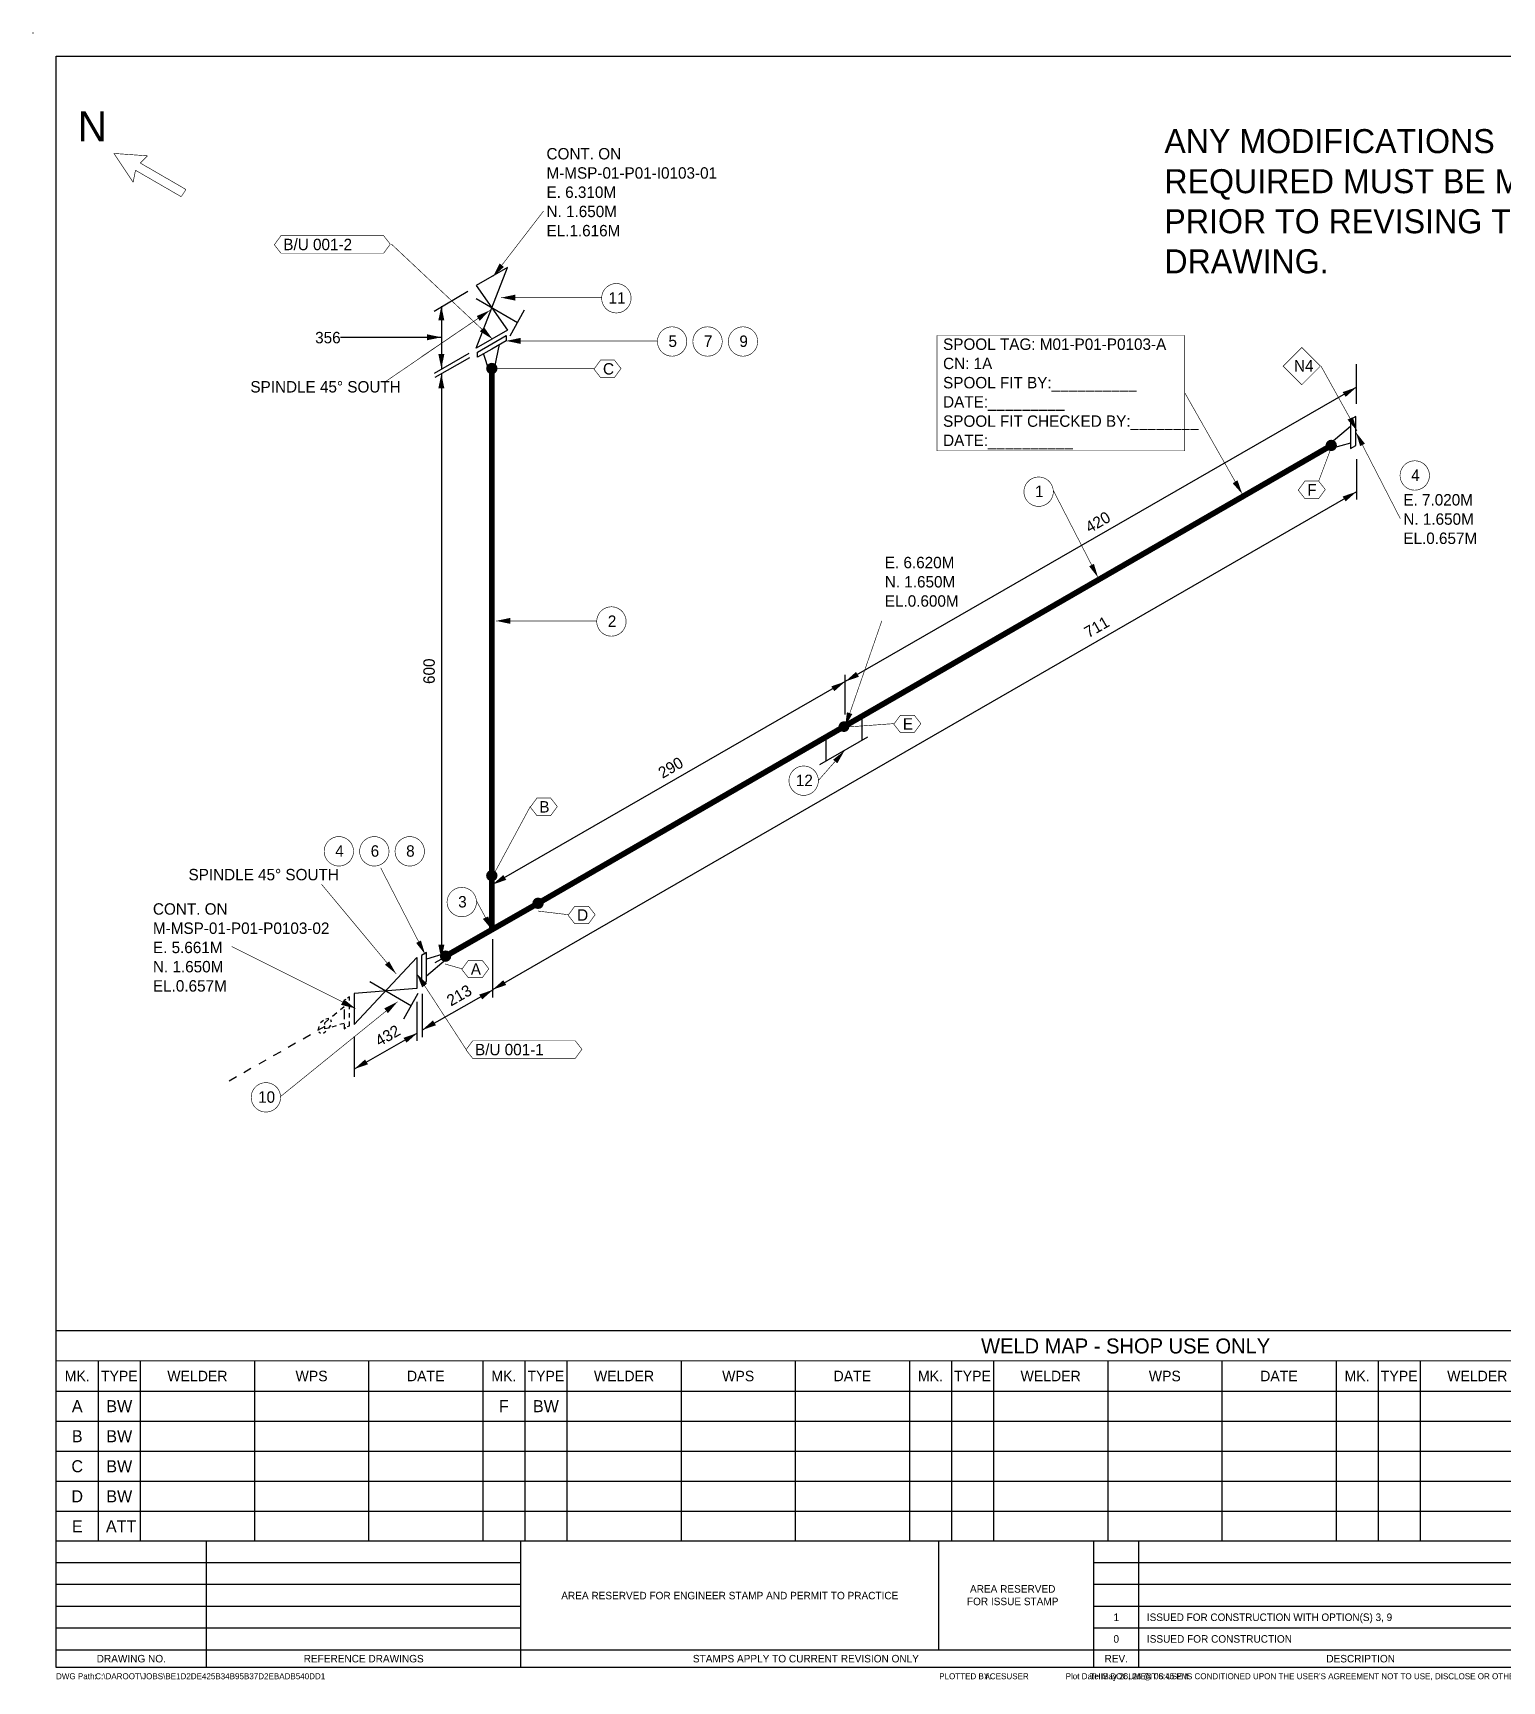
# Model space of a CAD drawing. Extents: x -4 to 431, y -3 to 272.
# Drawn here: x -3.9 to 240.6, y -2.3 to 272.1 of the extents above; entities that cross this region are included whole.
import ezdxf
from ezdxf.enums import TextEntityAlignment as Align

# ---------------------------------------------------------------- set-up
doc = ezdxf.new("R2010")
doc.units = 0
doc.header["$LTSCALE"] = 10
doc.layers.get('0').update_dxf_attribs({"lineweight": 0})
for name, color, linetype in [('BOM', 7, 'Continuous'), ('DIMENSION', 2, 'Continuous'), ('INTERNAL', 3, 'Continuous'), ('PIPE', 7, 'Continuous'), ('TEXT2', 40, 'Continuous'), ('Title Block', 255, 'Continuous'), ('TITLE BLOCK-TEXT', 12, 'Continuous'), ('WELDS', 7, 'Continuous')]:
    doc.layers.add(name, color=color, linetype=linetype)
doc.styles.add('framdcn', font='', dxfattribs={"height": 2.5})
doc.styles.add('HmNote', font='hm.shx')
doc.styles.add('Scovan Standard', font='', dxfattribs={"height": 2.5})
doc.styles.get("Standard").update_dxf_attribs({"font": ''})
doc.styles.get('framdcn').set_extended_font_data('Franklin Gothic Medium Cond')
doc.styles.get('Scovan Standard').set_extended_font_data('Franklin Gothic Medium Cond')
doc.styles.get('Standard').set_extended_font_data('Franklin Gothic Medium Cond')

# ---------------------------------------------------------------- blocks, each defined once
blk = doc.blocks.new('block1')
at = {"layer": 'TEXT2'}
blk.add_hatch(color=256, dxfattribs=at).paths.add_polyline_path([(0, 0), (-2.4, 0.6), (-1.9, 1.5)])
at = {"layer": 'TEXT2', "linetype": 'ByBlock', "const_width": 0.1, "flags": 128}
blk.add_lwpolyline([(-20.6, 10.3), (0, 0)], dxfattribs=at)
blk = doc.blocks.new('block2')
at = {"layer": 'TEXT2', "style": 'framdcn'}
for s, p in [('E. 5.661M', (0, 0)), ('N. 1.650M', (0, -3.2)), ('EL.0.657M', (0, -6.4))]:
    blk.add_text(s, height=1.9, dxfattribs=at).set_placement(p)
blk = doc.blocks.new('block3')
at = {"layer": 'TEXT2'}
blk.add_hatch(color=256, dxfattribs=at).paths.add_polyline_path([(0, 0), (-1.6, -1.9), (-2.2, -1.1)])
at = {"layer": 'TEXT2', "linetype": 'ByBlock', "const_width": 0.1, "flags": 128}
blk.add_lwpolyline([(-19.5, -15.8), (0, 0)], dxfattribs=at)
blk = doc.blocks.new('block5')
at = {"layer": 'TEXT2'}
blk.add_hatch(color=256, dxfattribs=at).paths.add_polyline_path([(0, 0), (-1.5, 1.9), (-0.7, 2.3)])
at = {"layer": 'TEXT2', "linetype": 'ByBlock', "const_width": 0.1, "flags": 128}
blk.add_lwpolyline([(-7.4, 14.4), (0, 0)], dxfattribs=at)
blk = doc.blocks.new('block6')
at = {"layer": 'TEXT2'}
blk.add_hatch(color=256, dxfattribs=at).paths.add_polyline_path([(0, 0), (-1.6, 1.9), (-0.7, 2.3)])
at = {"layer": 'TEXT2', "linetype": 'ByBlock', "const_width": 0.1, "flags": 128}
blk.add_lwpolyline([(-2.6, 4.8), (0, 0)], dxfattribs=at)
blk = doc.blocks.new('block7')
at = {"layer": 'TEXT2'}
blk.add_hatch(color=256, dxfattribs=at).paths.add_polyline_path([(0, 0), (2.4, 0.5), (2.4, -0.5)])
at = {"layer": 'TEXT2', "linetype": 'ByBlock', "const_width": 0.1, "flags": 128}
blk.add_lwpolyline([(16.8, 0), (0, 0)], dxfattribs=at)
blk = doc.blocks.new('block8')
at = {"layer": 'TEXT2'}
blk.add_hatch(color=256, dxfattribs=at).paths.add_polyline_path([(0, 0), (2.4, 0.5), (2.4, -0.5)])
at = {"layer": 'TEXT2', "linetype": 'ByBlock', "const_width": 0.1, "flags": 128}
blk.add_lwpolyline([(25.2, 0), (0, 0)], dxfattribs=at)
blk = doc.blocks.new('block10')
at = {"layer": 'TEXT2'}
blk.add_hatch(color=256, dxfattribs=at).paths.add_polyline_path([(0, 0), (2.4, 0.5), (2.4, -0.5)])
at = {"layer": 'TEXT2', "linetype": 'ByBlock', "const_width": 0.1, "flags": 128}
blk.add_lwpolyline([(16.8, 0), (0, 0)], dxfattribs=at)
blk = doc.blocks.new('block11')
at = {"layer": 'TEXT2'}
blk.add_hatch(color=256, dxfattribs=at).paths.add_polyline_path([(0, 0), (1.1, 2.2), (1.8, 1.6)])
at = {"layer": 'TEXT2', "linetype": 'ByBlock', "const_width": 0.1, "flags": 128}
blk.add_lwpolyline([(8.4, 10.9), (0, 0)], dxfattribs=at)
blk = doc.blocks.new('block12')
at = {"layer": 'TEXT2', "style": 'framdcn'}
for s, p in [('E. 6.310M', (0, 0)), ('N. 1.650M', (0, -3.2)), ('EL.1.616M', (0, -6.4))]:
    blk.add_text(s, height=1.9, dxfattribs=at).set_placement(p)
blk = doc.blocks.new('block13')
at = {"layer": 'TEXT2'}
blk.add_hatch(color=256, dxfattribs=at).paths.add_polyline_path([(0, 0), (0.3, 2.4), (1.2, 2.1)])
at = {"layer": 'TEXT2', "linetype": 'ByBlock', "const_width": 0.1, "flags": 128}
blk.add_lwpolyline([(6.1, 17.6), (0, 0)], dxfattribs=at)
blk = doc.blocks.new('block14')
at = {"layer": 'TEXT2', "style": 'framdcn'}
for s, p in [('E. 6.620M', (0, 0)), ('N. 1.650M', (0, -3.2)), ('EL.0.600M', (0, -6.4))]:
    blk.add_text(s, height=1.9, dxfattribs=at).set_placement(p)
blk = doc.blocks.new('block15')
at = {"layer": 'TEXT2'}
blk.add_hatch(color=256, dxfattribs=at).paths.add_polyline_path([(0, 0), (-1.2, -2.1), (-1.9, -1.5)])
at = {"layer": 'TEXT2', "linetype": 'ByBlock', "const_width": 0.1, "flags": 128}
blk.add_lwpolyline([(-4.3, -4.9), (0, 0)], dxfattribs=at)
blk = doc.blocks.new('block16')
at = {"layer": 'TEXT2'}
blk.add_hatch(color=256, dxfattribs=at).paths.add_polyline_path([(0, 0), (-1.5, 1.9), (-0.7, 2.3)])
at = {"layer": 'TEXT2', "linetype": 'ByBlock', "const_width": 0.1, "flags": 128}
blk.add_lwpolyline([(-7.4, 14.4), (0, 0)], dxfattribs=at)
blk = doc.blocks.new('block17')
at = {"layer": 'TEXT2'}
blk.add_hatch(color=256, dxfattribs=at).paths.add_polyline_path([(0, 0), (-1.6, 1.8), (-0.8, 2.3)])
at = {"layer": 'TEXT2', "linetype": 'ByBlock', "const_width": 0.1, "flags": 128}
blk.add_lwpolyline([(-9.6, 16.9), (0, 0)], dxfattribs=at)
blk = doc.blocks.new('block19')
at = {"layer": 'TEXT2'}
blk.add_hatch(color=256, dxfattribs=at).paths.add_polyline_path([(0, 0), (1.5, -1.9), (0.7, -2.3)])
at = {"layer": 'TEXT2', "linetype": 'ByBlock', "const_width": 0.1, "flags": 128}
blk.add_lwpolyline([(7.4, -14.4), (0, 0)], dxfattribs=at)
blk = doc.blocks.new('block20')
at = {"layer": 'TEXT2', "style": 'framdcn'}
for s, p in [('E. 7.020M', (0, 0)), ('N. 1.650M', (0, -3.2)), ('EL.0.657M', (0, -6.4))]:
    blk.add_text(s, height=1.9, dxfattribs=at).set_placement(p)
blk = doc.blocks.new('block21')
at = {"layer": 'TEXT2'}
blk.add_hatch(color=256, dxfattribs=at).paths.add_polyline_path([(0, 0), (-1.6, 1.9), (-0.7, 2.3)])
at = {"layer": 'TEXT2', "linetype": 'ByBlock', "const_width": 0.1, "flags": 128}
blk.add_lwpolyline([(-6, 10.8), (0, 0)], dxfattribs=at)
blk = doc.blocks.new('block23')
at = {"layer": 'PIPE', "linetype": 'ByBlock', "flags": 128}
for points in [[(0.8, 2.9), (0, 2.4)], [(0.8, -1.9), (0.8, 2.9)], [(4.1, 2.8), (0.8, 1.8)], [(4.1, 1.8), (4.1, 2.8)], [(0, 2.4), (0, 0)], [(0, 0), (0, -2.4)], [(0.8, -1), (4.1, 1.8)], [(0, -2.4), (0.8, -1.9)]]:
    blk.add_lwpolyline(points, dxfattribs=at)
at = {"flags": 1}
for tag in ['Tag', 'UCI', 'Pipe Ref', 'Description', 'Key']:
    blk.add_attdef(tag, (0, 0), '', height=1, dxfattribs=at)
blk = doc.blocks.new('block24')
at = {"layer": 'PIPE', "linetype": 'ByBlock', "const_width": 0.95, "flags": 128}
for points in [[(7.7, 13.4), (7.7, 4.4)], [(15.4, 8.8), (7.7, 4.4)], [(7.7, 4.4), (0, 0)]]:
    blk.add_lwpolyline(points, dxfattribs=at)
at = {"flags": 1}
for tag in ['Tag', 'UCI', 'Pipe Ref', 'Description', 'Key']:
    blk.add_attdef(tag, (0, 0), '', height=1, dxfattribs=at)
blk = doc.blocks.new('block25')
at = {"layer": 'PIPE', "linetype": 'ByBlock', "const_width": 0.95, "flags": 128}
blk.add_lwpolyline([(0, 84.4), (0, 0)], dxfattribs=at)
at = {"flags": 1}
for tag in ['Tag', 'UCI', 'Pipe Ref', 'Description', 'Key']:
    blk.add_attdef(tag, (0, 0), '', height=1, dxfattribs=at)
blk = doc.blocks.new('block26')
at = {"layer": 'PIPE', "linetype": 'ByBlock', "flags": 128}
for points in [[(-2.4, -0.5), (2.4, 2.3)], [(0, 0), (-2.4, -1.3)], [(2.4, 1.4), (0, 0)], [(0.5, -2.9), (1.3, 0.8)], [(2.4, 2.3), (2.4, 1.4)], [(-2.4, -1.3), (-2.4, -0.5)], [(-1.4, -0.8), (-0.5, -3.5)], [(-0.5, -3.5), (0.5, -2.9)]]:
    blk.add_lwpolyline(points, dxfattribs=at)
at = {"flags": 1}
for tag in ['Tag', 'UCI', 'Pipe Ref', 'Description', 'Key']:
    blk.add_attdef(tag, (0, 0), '', height=1, dxfattribs=at)
blk = doc.blocks.new('block28')
at = {"layer": 'PIPE', "linetype": 'ByBlock', "const_width": 0.95, "flags": 128}
for points in [[(132, 76.2), (50.9, 29.4)], [(50.9, 29.4), (0, 0)]]:
    blk.add_lwpolyline(points, dxfattribs=at)
at = {"flags": 1}
for tag in ['Tag', 'UCI', 'Pipe Ref', 'Description', 'Key']:
    blk.add_attdef(tag, (0, 0), '', height=1, dxfattribs=at)
blk = doc.blocks.new('block29')
at = {"layer": 'PIPE', "linetype": 'ByBlock', "flags": 128}
for points in [[(-1, 3.5), (-1, -0.5)], [(-8, -4.6), (0, 0)], [(-7, 0), (-7, -4)]]:
    blk.add_lwpolyline(points, dxfattribs=at)
at = {"flags": 1}
for tag in ['Tag', 'UCI', 'Pipe Ref', 'Description', 'Key']:
    blk.add_attdef(tag, (0, 0), '', height=1, dxfattribs=at)
blk = doc.blocks.new('block30')
at = {"layer": 'PIPE', "linetype": 'ByBlock', "flags": 128}
for points in [[(0.9, 2.9), (0, 2.4)], [(0.9, -1.9), (0.9, 2.9)], [(-3.2, -1.4), (0, 1.3)], [(0, 2.4), (0, 0)], [(0, 0), (0, -2.4)], [(-3.2, -2.4), (-3.2, -1.4)], [(0, -1.5), (-3.2, -2.4)], [(0, -2.4), (0.9, -1.9)]]:
    blk.add_lwpolyline(points, dxfattribs=at)
at = {"flags": 1}
for tag in ['Tag', 'UCI', 'Pipe Ref', 'Description', 'Key']:
    blk.add_attdef(tag, (0, 0), '', height=1, dxfattribs=at)
blk = doc.blocks.new('block31')
at = {"layer": 'WELDS'}
h = blk.add_hatch(color=256, dxfattribs=at)
edge = h.paths.add_edge_path(flags=0)
edge.add_arc((0, 0), 0.95, 0, 360)
at = {"flags": 1}
for tag in ['Tag', 'UCI', 'Pipe Ref', 'Description', 'Key']:
    blk.add_attdef(tag, (0, 0), '', height=1, dxfattribs=at)
blk = doc.blocks.new('block32')
at = {"layer": 'WELDS'}
h = blk.add_hatch(color=256, dxfattribs=at)
edge = h.paths.add_edge_path(flags=0)
edge.add_arc((0, 0), 0.95, 0, 360)
at = {"flags": 1}
for tag in ['Tag', 'UCI', 'Pipe Ref', 'Description', 'Key']:
    blk.add_attdef(tag, (0, 0), '', height=1, dxfattribs=at)
blk = doc.blocks.new('block33')
at = {"layer": 'WELDS'}
h = blk.add_hatch(color=256, dxfattribs=at)
edge = h.paths.add_edge_path(flags=0)
edge.add_arc((0, 0), 0.95, 0, 360)
at = {"flags": 1}
for tag in ['Tag', 'UCI', 'Pipe Ref', 'Description', 'Key']:
    blk.add_attdef(tag, (0, 0), '', height=1, dxfattribs=at)
blk = doc.blocks.new('block34')
at = {"layer": 'WELDS'}
h = blk.add_hatch(color=256, dxfattribs=at)
edge = h.paths.add_edge_path(flags=0)
edge.add_arc((0, 0), 0.95, 0, 360)
at = {"flags": 1}
for tag in ['Tag', 'UCI', 'Pipe Ref', 'Description', 'Key']:
    blk.add_attdef(tag, (0, 0), '', height=1, dxfattribs=at)
blk = doc.blocks.new('block35')
at = {"layer": 'WELDS'}
h = blk.add_hatch(color=256, dxfattribs=at)
edge = h.paths.add_edge_path(flags=0)
edge.add_arc((0, 0), 0.9, 0, 360)
at = {"flags": 1}
for tag in ['Tag', 'UCI', 'Pipe Ref', 'Description', 'Key']:
    blk.add_attdef(tag, (0, 0), '', height=1, dxfattribs=at)
blk = doc.blocks.new('block36')
at = {"layer": 'WELDS'}
h = blk.add_hatch(color=256, dxfattribs=at)
edge = h.paths.add_edge_path(flags=0)
edge.add_arc((0, 0), 0.95, 0, 360)
at = {"flags": 1}
for tag in ['Tag', 'UCI', 'Pipe Ref', 'Description', 'Key']:
    blk.add_attdef(tag, (0, 0), '', height=1, dxfattribs=at)
blk = doc.blocks.new('tt-sv-iso-db')
at = {"lineweight": 0}
blk.add_line((-421.89, -217.17), (-65.94, -217.17), dxfattribs=at)
for p, q in [((-414.89, -217.17), (-414.89, -247.17)), ((-407.89, -217.17), (-407.89, -247.17)), ((-388.89, -217.17), (-388.89, -247.17)), ((-369.89, -217.17), (-369.89, -247.17)), ((-350.89, -217.17), (-350.89, -247.17)), ((-343.89, -217.17), (-343.89, -247.17)), ((-336.89, -217.17), (-336.89, -247.17)), ((-317.89, -217.17), (-317.89, -247.17)), ((-298.89, -217.17), (-298.89, -247.17)), ((-279.89, -217.17), (-279.89, -247.17)), ((-272.89, -217.17), (-272.89, -247.17)), ((-265.89, -217.17), (-265.89, -247.17)), ((-246.89, -217.17), (-246.89, -247.17)), ((-227.89, -217.17), (-227.89, -247.17)), ((-208.89, -217.17), (-208.89, -247.17)), ((-201.89, -217.17), (-201.89, -247.17)), ((-194.89, -217.17), (-194.89, -247.17)), ((-421.89, -222.17), (-65.94, -222.17)), ((-421.89, -227.17), (-65.94, -227.17)), ((-421.89, -232.17), (-65.94, -232.17)), ((-421.89, -237.17), (-65.94, -237.17)), ((-421.89, -242.17), (-65.94, -242.17))]:
    blk.add_line(p, q)
at = {"color": 255}
blk.add_lwpolyline([(0, -212.17), (-421.89, -212.17)], dxfattribs=at)
at = {"layer": 'BOM', "color": 3, "style": 'framdcn'}
blk.add_text('WELD MAP - SHOP USE ONLY', height=2.5, dxfattribs=at).set_placement((-243.91, -214.67), align=Align.MIDDLE_CENTER)
at = {"layer": 'BOM', "style": 'framdcn'}
for s, p in [('MK.', (-418.39, -219.67)), ('TYPE', (-411.39, -219.67)), ('WELDER', (-398.39, -219.67)), ('WPS', (-379.39, -219.67)), ('DATE', (-360.39, -219.67)), ('MK.', (-347.39, -219.67)), ('TYPE', (-340.39, -219.67)), ('WELDER', (-327.39, -219.67)), ('WPS', (-308.39, -219.67)), ('DATE', (-289.39, -219.67)), ('MK.', (-276.39, -219.67)), ('TYPE', (-269.39, -219.67)), ('WELDER', (-256.39, -219.67)), ('WPS', (-237.39, -219.67)), ('DATE', (-218.39, -219.67)), ('MK.', (-205.39, -219.67)), ('TYPE', (-198.39, -219.67)), ('WELDER', (-185.39, -219.67))]:
    blk.add_text(s, height=1.75, dxfattribs=at).set_placement(p, align=Align.MIDDLE_CENTER)
at = {"layer": 'DEFPOINTS', "color": 1, "insert": (-196.72, -12.14), "char_height": 4, "width": 81.4864, "attachment_point": 2, "style": 'HmNote'}
blk.add_mtext('\\pxql;ANY MODIFICATIONS REQUIRED MUST BE MODELED PRIOR TO REVISING THIS DRAWING.', dxfattribs=at)
at = {"layer": 'TITLE BLOCK-TEXT', "color": 210, "style": 'Scovan Standard'}
for tag, p in [('CN', (-57.69, -221.76)), ('MOD_NO', (-41.21, -221.76)), ('INSULATION', (-49.45, -229.02)), ('PAINT', (-16.49, -229.02)), ('LN', (-32.97, -236.28)), ('CLIENTDWGNO', (-32.97, -243.54))]:
    blk.add_attdef(tag, text='', height=2, dxfattribs=at).set_placement(p, align=Align.MIDDLE_CENTER)
at = {"layer": 'TITLE BLOCK-TEXT', "color": 210, "lineweight": 30, "flags": 104}
blk.add_attdef('WPS', text='', height=2, dxfattribs=at).set_placement((-16.43, -221.76), align=Align.MIDDLE_CENTER)
blk = doc.blocks.new('PADX-TBD')
blk.add_point((-7.73, 544.1))
at = {"layer": 'DEFPOINTS', "color": 9}
blk.add_line((293.73, 5.9), (293.73, 42.04), dxfattribs=at)
at = {"layer": 'Title Block', "color": 255}
for p, q in [((0, 536.37), (843.77, 536.37)), ((0, 0), (0, 536.37)), ((843.77, 42.04), (0, 42.04)), ((154.7, 0), (154.7, 42.04)), ((345.33, 0), (345.33, 42.04)), ((0, 5.9), (574.82, 5.9)), ((843.77, 0), (0, 0))]:
    blk.add_line(p, q, dxfattribs=at)
at = {"layer": 'Title Block', "color": 9}
for p, q in [((50, 0), (50, 42.04)), ((360.35, 0), (360.35, 42.04)), ((154.7, 34.81), (0, 34.81)), ((574.82, 34.81), (345.33, 34.81)), ((154.7, 27.58), (0, 27.58)), ((574.82, 27.58), (345.33, 27.58)), ((154.7, 20.35), (0, 20.35)), ((574.82, 20.35), (345.33, 20.35)), ((154.7, 13.13), (0, 13.13)), ((574.82, 13.13), (345.33, 13.13))]:
    blk.add_line(p, q, dxfattribs=at)
at = {"layer": 'DEFPOINTS', "color": 9, "style": 'Scovan Standard'}
blk.add_text('AREA RESERVED FOR ENGINEER STAMP AND PERMIT TO PRACTICE', height=2.5, dxfattribs=at).set_placement((224.21, 23.95), align=Align.MIDDLE_CENTER)
at = {"layer": 'DEFPOINTS', "color": 9, "insert": (336.43, 27.42), "char_height": 2.5, "attachment_point": 3, "style": 'Scovan Standard'}
blk.add_mtext_dynamic_manual_height_columns('\\pxqc;AREA RESERVED FOR ISSUE STAMP', width=36.1208, gutter_width=12.5, heights=[0], dxfattribs=at)
at = {"layer": 'TITLE BLOCK-TEXT', "color": 7, "style": 'Scovan Standard'}
for s, p in [('DRAWING NO.', (25, 2.95)), ('REFERENCE DRAWINGS', (102.35, 2.95)), ('REV.', (352.84, 2.95)), ('DESCRIPTION', (434.19, 2.95))]:
    blk.add_text(s, height=2.5, dxfattribs=at).set_placement(p, align=Align.MIDDLE)
blk.add_text('STAMPS APPLY TO CURRENT REVISION ONLY ', height=2.5, dxfattribs=at).set_placement((250.01, 2.95), align=Align.MIDDLE_CENTER)
at = {"layer": 'TITLE BLOCK-TEXT', "color": 12, "style": 'Scovan Standard'}
for s, p in [('DWG Path:', (-0.06, -2.9)), ('PLOTTED BY:', (293.91, -2.9)), ('Plot Date:', (335.98, -2.9))]:
    blk.add_text(s, height=2, dxfattribs=at).set_placement(p, align=Align.MIDDLE_LEFT)
blk.add_text("THIS DOCUMENT'S USE IS CONDITIONED UPON THE USER'S AGREEMENT NOT TO USE, DISCLOSE OR OTHERWISE DISSEMINATE DOCUMENT, IN WHOLE OR IN PART, FOR ANY PURPOSE EXCEPT AS SPECIFICALLY INTENDED BY SCOVAN INC. ANY PRINTED VERSION OF THIS DOCUMENT IS A COPY AND IS NOT A REPRESENTATION OF THE ORIGINALLY AUTHENTICATED DOCUMENT.", height=2, dxfattribs=at).set_placement((843.77, -2.9), align=Align.MIDDLE_RIGHT)
at = {"layer": 'TITLE BLOCK-TEXT', "color": 12, "style": 'Scovan Standard', "flags": 8}
for tag, p in [('REF_5', (25, 38.42)), ('REV_5', (352.84, 38.42)), ('PROJECT5', (504.32, 38.42)), ('DATE5', (525.83, 38.42)), ('BY5', (542.96, 38.42)), ('CHK5', (555.71, 38.42)), ('PE5', (568.45, 38.42)), ('REF_4', (25, 31.19)), ('REV_4', (352.84, 31.19)), ('PROJECT4', (504.32, 31.19)), ('DATE4', (525.83, 31.19)), ('BY4', (542.96, 31.19)), ('CHK4', (555.71, 31.19)), ('PE4', (568.45, 31.19)), ('REF_3', (25, 23.97)), ('REV_3', (352.84, 23.97)), ('PROJECT3', (504.32, 23.97)), ('DATE3', (525.83, 23.97)), ('BY3', (542.96, 23.97)), ('CHK3', (555.71, 23.97)), ('PE3', (568.45, 23.97)), ('REF_2', (25, 16.74)), ('REV_2', (352.84, 16.74)), ('PROJECT2', (504.32, 16.74)), ('DATE2', (525.83, 16.74)), ('BY2', (542.96, 16.74)), ('CHK2', (555.71, 16.74)), ('PE2', (568.45, 16.74)), ('REF_1', (25, 9.51)), ('REV_1', (352.84, 9.51)), ('PROJECT1', (504.32, 9.51)), ('DATE1', (525.83, 9.51)), ('BY1', (542.96, 9.51)), ('CHK1', (555.71, 9.51)), ('PE1', (568.45, 9.51))]:
    blk.add_attdef(tag, text='', height=2.5, dxfattribs=at).set_placement(p, align=Align.MIDDLE_CENTER)
for tag, height, p in [('REF_5_DESC', 2.5, (52.27, 38.42)), ('REV_5_DESC', 2.5, (363.04, 38.42)), ('REF_4_DESC', 2.5, (52.27, 31.19)), ('REV_4_DESC', 2.5, (363.04, 31.19)), ('REF_3_DESC', 2.5, (52.27, 23.97)), ('REV_3_DESC', 2.5, (363.04, 23.97)), ('REF_2_DESC', 2.5, (52.27, 16.74)), ('REV_2_DESC', 2.5, (363.04, 16.74)), ('REF_1_DESC', 2.5, (52.27, 9.51)), ('REV_1_DESC', 2.5, (363.04, 9.51)), ('PATH', 2, (13, -2.9)), ('USER_PLOTTED', 2, (309, -2.9)), ('PLOT_DATE', 2, (348, -2.9))]:
    blk.add_attdef(tag, text='', height=height, dxfattribs=at).set_placement(p, align=Align.MIDDLE_LEFT)
at = {"layer": 'TITLE BLOCK-TEXT', "color": 12, "style": 'Scovan Standard'}
for tag, p in [('TITLE1', (747.45, 37.28)), ('LSD', (747.45, 31.28)), ('TITLE2', (747.45, 25.28)), ('TITLE3', (747.45, 19.28)), ('CLIENTDRAWINGNO', (686.57, 5.99)), ('RN', (838.5, 5.99))]:
    blk.add_attdef(tag, text='', height=4, dxfattribs=at).set_placement(p, align=Align.MIDDLE_CENTER)
at = {"layer": 'TITLE BLOCK-TEXT', "color": 210, "style": 'Scovan Standard', "flags": 8}
blk.add_attdef('DWGNO', text='', height=4, dxfattribs=at).set_placement((777.51, 5.99), align=Align.MIDDLE_CENTER)

msp = doc.modelspace()

# ---------------------------------------------------------------- hatches: boundary and pattern name
at = {"layer": 'DIMENSION'}
for points in [[(64.1, 226.6), (64.6, 224.2), (63.6, 224.2)], [(64.1, 221.4), (61.7, 220.9), (61.7, 221.9)], [(64.1, 216.2), (63.6, 218.6), (64.6, 218.6)], [(64.1, 215.3), (64.6, 212.9), (63.6, 212.9)], [(216.4, 213.08), (214.6, 211.48), (214.1, 212.28)], [(216.4, 195.7), (214.6, 194.1), (214.1, 194.9)], [(131.3, 164.1), (133.1, 165.7), (133.6, 164.9)], [(131.3, 164.1), (129.5, 162.5), (129, 163.3)], [(72.6, 130.3), (74.4, 131.9), (74.9, 131.1)], [(64.1, 117.9), (63.6, 120.3), (64.6, 120.3)], [(72.7, 112.8), (70.9, 111.2), (70.4, 112)], [(72.6, 112.8), (74.4, 114.4), (74.9, 113.6)], [(60.9, 106.1), (62.7, 107.7), (63.2, 106.9)], [(60.1, 105.6), (58.3, 104), (57.8, 104.8)], [(49.6, 99.6), (51.4, 101.2), (51.9, 100.4)]]:
    msp.add_hatch(color=256, dxfattribs=at).paths.add_polyline_path(points)
at = {"layer": 'INTERNAL'}
for points in [[(72.6, 221.1), (70.5, 222.4), (71.2, 223.1)], [(72.6, 221.1), (70.5, 222.4), (71.2, 223.1)], [(72.6, 221.1), (70.5, 222.4), (71.2, 223.1)], [(72.6, 221.1), (70.5, 222.4), (71.2, 223.1)], [(60, 115.5), (61.7, 113.8), (60.9, 113.2)], [(60, 115.5), (61.7, 113.8), (60.9, 113.2)], [(60, 115.5), (61.7, 113.8), (60.9, 113.2)], [(60, 115.5), (61.7, 113.8), (60.9, 113.2)], [(60, 115.5), (61.7, 113.8), (60.9, 113.2)]]:
    msp.add_hatch(color=256, dxfattribs=at).paths.add_polyline_path(points)

# ---------------------------------------------------------------- linework, layer by layer
at = {"layer": 'DIMENSION', "linetype": 'ByBlock', "flags": 128}
for points in [[(68.5, 229), (62.9, 225.7)], [(64.1, 226.6), (64.1, 216.2)], [(47.3, 221.4), (64.1, 221.4)], [(68.7, 218.7), (62.9, 215.4)], [(68.8, 218), (63, 214.7)], [(216.4, 210.3), (216.4, 216.9)], [(64.1, 215.3), (64.1, 117.9)], [(216.4, 213.1), (131.3, 164.1)], [(216.4, 201.1), (216.4, 194.4)], [(216.4, 195.7), (72.6, 112.8)], [(131.3, 158.6), (131.3, 165.2)], [(131.3, 164.1), (72.6, 130.3)], [(72.7, 129), (72.7, 131.4)], [(72.6, 121.2), (72.6, 111.5)], [(65, 118.4), (63, 117.3)], [(72.7, 112.8), (60.9, 106.1)], [(60, 110.8), (60, 104.3)], [(60.9, 112.1), (60.9, 104.9)], [(60.1, 105.6), (49.6, 99.6)], [(49.6, 105), (49.6, 98.3)]]:
    msp.add_lwpolyline(points, dxfattribs=at)
at = {"layer": 'INTERNAL', "linetype": 'ByBlock', "const_width": 0.1, "flags": 128}
for points in [[(37.4, 235.4), (36.3, 236.8), (37.4, 238.3), (54.5, 238.3), (55.6, 236.9), (54.5, 235.4)], [(69.3, 101.4), (68.2, 102.8), (69.3, 104.3), (86.4, 104.3), (87.5, 102.9), (86.4, 101.4)]]:
    msp.add_lwpolyline(points, close=True, dxfattribs=at)
for points in [[(55.8, 236.9), (72.6, 221.1)], [(55.8, 236.9), (72.6, 221.1)], [(55.8, 236.9), (72.6, 221.1)], [(55.8, 236.9), (72.6, 221.1)], [(68.2, 102.9), (60, 115.5)], [(68.2, 102.9), (60, 115.5)], [(68.2, 102.9), (60, 115.5)], [(68.2, 102.9), (60, 115.5)], [(68.2, 102.9), (60, 115.5)]]:
    msp.add_lwpolyline(points, dxfattribs=at)
at = {"layer": 'PIPE', "linetype": 'ByBlock', "flags": 128}
for points in [[(75.1, 233), (69.9, 230)], [(69.9, 219.6), (75.1, 233)], [(76.79, 223.81), (69.89, 227.81)], [(69.9, 230), (75.1, 222.6)], [(77.89, 225.91), (75.49, 221.61)], [(75.1, 222.6), (72.5, 221.1)], [(72.5, 221.1), (69.9, 219.6)], [(49.6, 107), (60, 118.2)], [(60, 118.2), (60, 113)], [(60, 113), (49.6, 112.2)], [(59.11, 110.1), (52.21, 114.1)], [(47.3, 109.5), (47.9, 110)], [(48.2, 111.2), (47.9, 111.1)], [(47.9, 111.1), (47.9, 110.3)], [(48.8, 111.6), (48.5, 111.4)], [(48.8, 111), (48.8, 111.6)], [(48.8, 109.6), (48.8, 110.3)], [(49.6, 112.2), (49.6, 109.6)], [(60.21, 112.2), (57.81, 107.9)], [(44.5, 107.7), (44, 107.3)], [(44.7, 107.3), (45.4, 107.9)], [(44.7, 107), (44.7, 107.3)], [(45.4, 108), (44.9, 107.9)], [(45.8, 107.4), (45.7, 107.8)], [(46, 108.4), (46.7, 109)], [(47.9, 107.2), (47.2, 107)], [(47.9, 109.5), (47.9, 108.7)], [(47.9, 108.7), (47.9, 107.9)], [(47.9, 107.1), (47.9, 106.3)], [(48.8, 108.2), (48.8, 108.9)], [(48.8, 106.8), (48.8, 107.5)], [(49.6, 109.6), (49.6, 107)], [(42.3, 105.3), (41.1, 104.6)], [(44.7, 106.7), (43.5, 106)], [(43.7, 106.7), (43.6, 106.2)], [(43.7, 105.8), (44, 105.6)], [(44.5, 105.6), (44.9, 105.9)], [(44.7, 106.3), (44.7, 106.7)], [(45.3, 106.4), (44.7, 106.3)], [(45.4, 106.4), (45.7, 106.9)], [(46.6, 106.8), (45.9, 106.6)], [(47.9, 106.3), (48.2, 106.5)], [(48.5, 106.7), (48.8, 106.8)], [(37.4, 102.5), (36.1, 101.8)], [(39.8, 103.9), (38.6, 103.2)], [(32.4, 99.7), (31.2, 99)], [(34.9, 101.1), (33.7, 100.4)], [(30, 98.3), (28.8, 97.6)]]:
    msp.add_lwpolyline(points, dxfattribs=at)
at = {"layer": 'TEXT2', "linetype": 'ByBlock', "const_width": 0.1, "flags": 128}
for points in [[(12.8, 247.2), (9.6, 252)], [(9.6, 252), (15.2, 251.6)], [(15.2, 251.6), (14, 250.4)], [(14, 250.4), (21.6, 246)], [(13.2, 249.2), (12.8, 247.2)], [(20.8, 244.8), (13.2, 249.2)], [(21.6, 246), (20.8, 244.8)], [(72.2, 225.9), (54.81, 214.03)], [(89.5, 216.2), (72.7, 216.2)], [(210.11, 197.46), (212.3, 203.3)], [(139.4, 157.1), (131.2, 156.5)], [(78.9, 143.3), (72.7, 131.8)], [(44.14, 130.38), (56.59, 115.44)], [(85.2, 125.3), (80.2, 125.9)], [(67.5, 116.3), (64.7, 117.1)]]:
    msp.add_lwpolyline(points, dxfattribs=at)
for points in [[(95.64, 227.48), (95.53, 227.06), (95.35, 226.68), (95.1, 226.33), (94.8, 226.03), (94.45, 225.78), (94.06, 225.6), (93.65, 225.49), (93.23, 225.45), (92.8, 225.49), (92.39, 225.6), (92, 225.78), (91.65, 226.03), (91.35, 226.33), (91.1, 226.68), (90.92, 227.06), (90.81, 227.48), (90.78, 227.9), (90.81, 228.33), (90.92, 228.74), (91.1, 229.13), (91.35, 229.48), (91.65, 229.78), (92, 230.02), (92.39, 230.2), (92.8, 230.32), (93.23, 230.35), (93.65, 230.32), (94.06, 230.2), (94.45, 230.02), (94.8, 229.78), (95.1, 229.48), (95.35, 229.13), (95.53, 228.74), (95.64, 228.33), (95.68, 227.9)], [(104.91, 220.27), (104.8, 219.86), (104.62, 219.47), (104.38, 219.13), (104.07, 218.82), (103.72, 218.58), (103.34, 218.4), (102.93, 218.29), (102.5, 218.25), (102.07, 218.29), (101.66, 218.4), (101.28, 218.58), (100.93, 218.82), (100.62, 219.13), (100.38, 219.47), (100.2, 219.86), (100.09, 220.27), (100.05, 220.7), (100.09, 221.13), (100.2, 221.54), (100.38, 221.93), (100.62, 222.27), (100.93, 222.58), (101.28, 222.82), (101.66, 223), (102.07, 223.11), (102.5, 223.15), (102.93, 223.11), (103.34, 223), (103.72, 222.82), (104.07, 222.58), (104.38, 222.27), (104.62, 221.93), (104.8, 221.54), (104.91, 221.13), (104.95, 220.7)], [(110.81, 220.27), (110.7, 219.86), (110.52, 219.47), (110.28, 219.13), (109.97, 218.82), (109.62, 218.58), (109.24, 218.4), (108.83, 218.29), (108.4, 218.25), (107.97, 218.29), (107.56, 218.4), (107.17, 218.58), (106.83, 218.82), (106.52, 219.13), (106.28, 219.47), (106.1, 219.86), (105.99, 220.27), (105.95, 220.7), (105.99, 221.13), (106.1, 221.54), (106.28, 221.93), (106.52, 222.27), (106.83, 222.58), (107.17, 222.82), (107.56, 223), (107.97, 223.11), (108.4, 223.15), (108.83, 223.11), (109.24, 223), (109.62, 222.82), (109.97, 222.58), (110.28, 222.27), (110.52, 221.93), (110.7, 221.54), (110.81, 221.13), (110.85, 220.7)], [(116.71, 220.27), (116.6, 219.86), (116.42, 219.47), (116.18, 219.13), (115.87, 218.82), (115.53, 218.58), (115.14, 218.4), (114.73, 218.29), (114.3, 218.25), (113.87, 218.29), (113.46, 218.4), (113.08, 218.58), (112.73, 218.82), (112.42, 219.13), (112.18, 219.47), (112, 219.86), (111.89, 220.27), (111.85, 220.7), (111.89, 221.13), (112, 221.54), (112.18, 221.93), (112.42, 222.27), (112.73, 222.58), (113.08, 222.82), (113.46, 223), (113.87, 223.11), (114.3, 223.15), (114.73, 223.11), (115.14, 223), (115.53, 222.82), (115.87, 222.58), (116.18, 222.27), (116.42, 221.93), (116.6, 221.54), (116.71, 221.13), (116.75, 220.7)], [(146.6, 202.5), (146.6, 221.7), (187.8, 221.7), (187.8, 202.5)], [(207.3, 219.7), (210.4, 216.6), (207.3, 213.5), (204.2, 216.6), (207.3, 219.7)], [(228.51, 197.97), (228.4, 197.56), (228.22, 197.18), (227.98, 196.83), (227.67, 196.52), (227.32, 196.28), (226.94, 196.1), (226.53, 195.99), (226.1, 195.95), (225.67, 195.99), (225.26, 196.1), (224.88, 196.28), (224.53, 196.52), (224.22, 196.83), (223.98, 197.18), (223.8, 197.56), (223.69, 197.97), (223.65, 198.4), (223.69, 198.83), (223.8, 199.24), (223.98, 199.62), (224.22, 199.97), (224.53, 200.28), (224.88, 200.52), (225.26, 200.7), (225.67, 200.81), (226.1, 200.85), (226.53, 200.81), (226.94, 200.7), (227.32, 200.52), (227.67, 200.28), (227.98, 199.97), (228.22, 199.62), (228.4, 199.24), (228.51, 198.83), (228.55, 198.4)], [(165.91, 195.27), (165.8, 194.86), (165.62, 194.47), (165.38, 194.13), (165.07, 193.82), (164.72, 193.58), (164.34, 193.4), (163.93, 193.29), (163.5, 193.25), (163.07, 193.29), (162.66, 193.4), (162.28, 193.58), (161.93, 193.82), (161.62, 194.13), (161.38, 194.47), (161.2, 194.86), (161.09, 195.27), (161.05, 195.7), (161.09, 196.13), (161.2, 196.54), (161.38, 196.93), (161.62, 197.27), (161.93, 197.58), (162.28, 197.82), (162.66, 198), (163.07, 198.11), (163.5, 198.15), (163.93, 198.11), (164.34, 198), (164.72, 197.82), (165.07, 197.58), (165.38, 197.27), (165.62, 196.93), (165.8, 196.54), (165.91, 196.13), (165.95, 195.7)], [(94.81, 173.67), (94.7, 173.26), (94.52, 172.88), (94.28, 172.53), (93.97, 172.22), (93.62, 171.98), (93.24, 171.8), (92.83, 171.69), (92.4, 171.65), (91.97, 171.69), (91.56, 171.8), (91.17, 171.98), (90.83, 172.22), (90.52, 172.53), (90.28, 172.88), (90.1, 173.26), (89.99, 173.67), (89.95, 174.1), (89.99, 174.53), (90.1, 174.94), (90.28, 175.32), (90.52, 175.67), (90.83, 175.98), (91.17, 176.22), (91.56, 176.4), (91.97, 176.51), (92.4, 176.55), (92.83, 176.51), (93.24, 176.4), (93.62, 176.22), (93.97, 175.98), (94.28, 175.67), (94.52, 175.32), (94.7, 174.94), (94.81, 174.53), (94.85, 174.1)], [(126.81, 147.17), (126.7, 146.76), (126.52, 146.38), (126.28, 146.03), (125.97, 145.72), (125.62, 145.48), (125.24, 145.3), (124.83, 145.19), (124.4, 145.15), (123.97, 145.19), (123.56, 145.3), (123.17, 145.48), (122.83, 145.72), (122.52, 146.03), (122.28, 146.38), (122.1, 146.76), (121.99, 147.17), (121.95, 147.6), (121.99, 148.03), (122.1, 148.44), (122.28, 148.82), (122.52, 149.17), (122.83, 149.48), (123.17, 149.72), (123.56, 149.9), (123.97, 150.01), (124.4, 150.05), (124.83, 150.01), (125.24, 149.9), (125.62, 149.72), (125.97, 149.48), (126.28, 149.17), (126.52, 148.82), (126.7, 148.44), (126.81, 148.03), (126.85, 147.6)], [(49.45, 135.42), (49.34, 135.01), (49.16, 134.62), (48.92, 134.27), (48.62, 133.97), (48.27, 133.73), (47.88, 133.55), (47.47, 133.43), (47.04, 133.4), (46.61, 133.43), (46.2, 133.55), (45.82, 133.73), (45.47, 133.97), (45.16, 134.27), (44.92, 134.62), (44.74, 135.01), (44.63, 135.42), (44.59, 135.85), (44.63, 136.27), (44.74, 136.69), (44.92, 137.07), (45.16, 137.42), (45.47, 137.72), (45.82, 137.97), (46.2, 138.15), (46.61, 138.26), (47.04, 138.3), (47.47, 138.26), (47.88, 138.15), (48.27, 137.97), (48.62, 137.72), (48.92, 137.42), (49.16, 137.07), (49.34, 136.69), (49.45, 136.27), (49.49, 135.85)], [(55.35, 135.42), (55.24, 135.01), (55.06, 134.62), (54.82, 134.27), (54.52, 133.97), (54.17, 133.73), (53.78, 133.55), (53.37, 133.43), (52.94, 133.4), (52.51, 133.43), (52.1, 133.55), (51.72, 133.73), (51.37, 133.97), (51.06, 134.27), (50.82, 134.62), (50.64, 135.01), (50.53, 135.42), (50.49, 135.85), (50.53, 136.27), (50.64, 136.69), (50.82, 137.07), (51.06, 137.42), (51.37, 137.72), (51.72, 137.97), (52.1, 138.15), (52.51, 138.26), (52.94, 138.3), (53.37, 138.26), (53.78, 138.15), (54.17, 137.97), (54.52, 137.72), (54.82, 137.42), (55.06, 137.07), (55.24, 136.69), (55.35, 136.27), (55.39, 135.85)], [(61.25, 135.42), (61.14, 135.01), (60.96, 134.62), (60.72, 134.27), (60.42, 133.97), (60.07, 133.73), (59.68, 133.55), (59.27, 133.43), (58.84, 133.4), (58.41, 133.43), (58, 133.55), (57.62, 133.73), (57.27, 133.97), (56.96, 134.27), (56.72, 134.62), (56.54, 135.01), (56.43, 135.42), (56.39, 135.85), (56.43, 136.27), (56.54, 136.69), (56.72, 137.07), (56.96, 137.42), (57.27, 137.72), (57.62, 137.97), (58, 138.15), (58.41, 138.26), (58.84, 138.3), (59.27, 138.26), (59.68, 138.15), (60.07, 137.97), (60.42, 137.72), (60.72, 137.42), (60.96, 137.07), (61.14, 136.69), (61.25, 136.27), (61.29, 135.85)], [(69.91, 126.97), (69.8, 126.56), (69.62, 126.17), (69.38, 125.83), (69.07, 125.52), (68.73, 125.28), (68.34, 125.1), (67.93, 124.99), (67.5, 124.95), (67.07, 124.99), (66.66, 125.1), (66.28, 125.28), (65.93, 125.52), (65.62, 125.83), (65.38, 126.17), (65.2, 126.56), (65.09, 126.97), (65.05, 127.4), (65.09, 127.83), (65.2, 128.24), (65.38, 128.62), (65.62, 128.97), (65.93, 129.28), (66.28, 129.52), (66.66, 129.7), (67.07, 129.81), (67.5, 129.85), (67.93, 129.81), (68.34, 129.7), (68.73, 129.52), (69.07, 129.28), (69.38, 128.97), (69.62, 128.62), (69.8, 128.24), (69.91, 127.83), (69.95, 127.4)], [(37.31, 94.47), (37.2, 94.06), (37.02, 93.67), (36.78, 93.33), (36.47, 93.02), (36.12, 92.78), (35.74, 92.6), (35.33, 92.49), (34.9, 92.45), (34.47, 92.49), (34.06, 92.6), (33.67, 92.78), (33.33, 93.02), (33.02, 93.33), (32.78, 93.67), (32.6, 94.06), (32.49, 94.47), (32.45, 94.9), (32.49, 95.33), (32.6, 95.74), (32.78, 96.12), (33.02, 96.47), (33.33, 96.78), (33.67, 97.02), (34.06, 97.2), (34.47, 97.31), (34.9, 97.35), (35.33, 97.31), (35.74, 97.2), (36.12, 97.02), (36.47, 96.78), (36.78, 96.47), (37.02, 96.12), (37.2, 95.74), (37.31, 95.33), (37.35, 94.9)]]:
    msp.add_lwpolyline(points, close=True, dxfattribs=at)
at = {"layer": 'TEXT2', "color": 20, "linetype": 'ByBlock', "const_width": 0.1, "flags": 128}
for points in [[(90.6, 214.7), (89.5, 216.1), (90.6, 217.6), (92.9, 217.6), (94, 216.2), (92.9, 214.7)], [(207.81, 194.56), (206.71, 195.96), (207.81, 197.46), (210.11, 197.46), (211.21, 196.06), (210.11, 194.56)], [(140.5, 155.6), (139.4, 157), (140.5, 158.5), (142.8, 158.5), (143.9, 157.1), (142.8, 155.6)], [(80, 141.8), (78.9, 143.2), (80, 144.7), (82.3, 144.7), (83.4, 143.3), (82.3, 141.8)], [(86.3, 123.8), (85.2, 125.2), (86.3, 126.7), (88.6, 126.7), (89.7, 125.3), (88.6, 123.8)], [(68.6, 114.8), (67.5, 116.2), (68.6, 117.7), (70.9, 117.7), (72, 116.3), (70.9, 114.8)]]:
    msp.add_lwpolyline(points, close=True, dxfattribs=at)

# ---------------------------------------------------------------- block references
ref = msp.add_blockref('PADX-TBD', (0, 0), dxfattribs=dict(xscale=0.5, yscale=0.5, zscale=0.5))
ref.add_attrib('REV_1', '0', dxfattribs={"layer": 'TITLE BLOCK-TEXT', "color": 12, "height": 1.25, "style": 'Scovan Standard'}).set_placement((176.42, 4.76), align=Align.MIDDLE_CENTER)
ref.add_attrib('REV_1_DESC', 'ISSUED FOR CONSTRUCTION', dxfattribs={"layer": 'TITLE BLOCK-TEXT', "color": 12, "height": 1.25, "style": 'Scovan Standard'}).set_placement((181.52, 4.76), align=Align.MIDDLE_LEFT)
ref.add_attrib('REV_2', '1', dxfattribs={"layer": 'TITLE BLOCK-TEXT', "color": 12, "height": 1.25, "style": 'Scovan Standard'}).set_placement((176.42, 8.37), align=Align.MIDDLE_CENTER)
ref.add_attrib('REV_2_DESC', 'ISSUED FOR CONSTRUCTION WITH OPTION(S) 3, 9', dxfattribs={"layer": 'TITLE BLOCK-TEXT', "color": 12, "height": 1.25, "style": 'Scovan Standard', "width": 0.99}).set_placement((181.52, 8.37), align=Align.MIDDLE_LEFT)
ref.add_attrib('PATH', 'C:\\DAROOT\\JOBS\\BE1D2DE425B34B95B37D2EBADB540DD1', dxfattribs={"layer": 'TITLE BLOCK-TEXT', "color": 12, "height": 1, "style": 'Scovan Standard'}).set_placement((6.5, -1.45), align=Align.MIDDLE_LEFT)
ref.add_attrib('USER_PLOTTED', 'ACESUSER', dxfattribs={"layer": 'TITLE BLOCK-TEXT', "color": 12, "height": 1, "style": 'Scovan Standard'}).set_placement((154.5, -1.45), align=Align.MIDDLE_LEFT)
ref.add_attrib('PLOT_DATE', 'May 26, 26 @ 06:45 PM', dxfattribs={"layer": 'TITLE BLOCK-TEXT', "color": 12, "height": 1, "style": 'Scovan Standard'}).set_placement((174, -1.45), align=Align.MIDDLE_LEFT)
at = {"layer": 'BOM'}
msp.add_blockref('tt-sv-iso-db', (421.89, 268.19), dxfattribs=at)
at = {"layer": 'PIPE'}
for name, p in [('block26', (72.5, 219.4)), ('block25', (72.5, 131.8)), ('block30', (215.4, 205.3)), ('block28', (80.2, 127.2)), ('block29', (135.1, 154.9)), ('block24', (64.8, 118.4)), ('block23', (60.8, 116.1))]:
    msp.add_blockref(name, p, dxfattribs=at)
at = {"layer": 'TEXT2'}
for name, p in [('block12', (81.6, 244.6)), ('block11', (72.7, 231.5)), ('block10', (74.03, 228)), ('block8', (74.9, 220.8)), ('block21', (216.5, 205.8)), ('block17', (197.4, 195.3)), ('block19', (216.3, 205.6)), ('block16', (173.4, 181.4)), ('block20', (224.2, 193.4)), ('block14', (137.9, 182.96)), ('block7', (73.2, 174.2)), ('block13', (131.3, 156.6)), ('block15', (131.2, 152.6)), ('block5', (61.4, 118.7)), ('block6', (72.6, 122.7)), ('block2', (16.1, 118.9)), ('block1', (49.8, 109.7)), ('block3', (56.8, 110.8))]:
    msp.add_blockref(name, p, dxfattribs=at)
for name, p, rotation in [('block11', (72.2, 225.9), 161.781739145237), ('block5', (56.59, 115.44), 12.59191804712539)]:
    msp.add_blockref(name, p, dxfattribs=dict(at, rotation=rotation))
at = {"layer": 'WELDS'}
for name, p in [('block33', (72.5, 216.2)), ('block36', (212.2, 203.4)), ('block35', (131.1, 156.6)), ('block32', (72.5, 131.8)), ('block34', (80.2, 127.2)), ('block31', (64.8, 118.4))]:
    msp.add_blockref(name, p, dxfattribs=at)

# ---------------------------------------------------------------- texts
at = {"style": 'framdcn'}
msp.add_text('ATT', height=2, dxfattribs=at).set_placement((10.81, 22.5), align=Align.CENTER)
at = {"layer": 'BOM', "color": 0, "style": 'framdcn'}
for s, p in [('A', (3.5, 42.5)), ('BW', (10.5, 42.5)), ('F', (74.5, 42.5)), ('BW', (81.5, 42.5)), ('B', (3.5, 37.5)), ('BW', (10.5, 37.5)), ('C', (3.5, 32.5)), ('BW', (10.5, 32.5)), ('D', (3.5, 27.5)), ('BW', (10.5, 27.5)), ('E', (3.5, 22.5))]:
    msp.add_text(s, height=2, dxfattribs=at).set_placement(p, align=Align.CENTER)
at = {"layer": 'DIMENSION', "style": 'framdcn'}
msp.add_text('356', height=1.9, dxfattribs=at).set_placement((43.1, 220.4))
for s, rotation, p in [('420', 30, (171.99, 188.76)), ('711', 30, (171.8, 171.3)), ('600', 90, (63, 163.7)), ('290', 30, (100.9, 147.9)), ('213', 30, (65.7, 110)), ('432', 30, (53.8, 103.3))]:
    msp.add_text(s, height=1.9, rotation=rotation, dxfattribs=at).set_placement(p)
at = {"layer": 'INTERNAL', "style": 'framdcn'}
for s, p in [('B/U 001-2', (37.8, 235.9)), ('B/U 001-1', (69.7, 101.9))]:
    msp.add_text(s, height=1.9, dxfattribs=at).set_placement(p)
at = {"layer": 'TEXT2', "style": 'framdcn'}
for s, height, p in [('N', 5, (3.6, 254)), ('CONT. ON', 1.9, (81.6, 251)), ('M-MSP-01-P01-I0103-01', 1.9, (81.6, 247.8)), ('11', 1.9, (91.93, 227)), ('5', 1.9, (101.9, 219.8)), ('7', 1.9, (107.8, 219.8)), ('9', 1.9, (113.7, 219.8)), ('SPOOL TAG: M01-P01-P0103-A', 1.9, (147.6, 219.3)), ('C', 1.9, (91, 215.2)), ('CN: 1A', 1.9, (147.6, 216.1)), ('N4', 1.9, (206, 215.7)), ('SPINDLE 45° SOUTH', 1.9, (32.32, 212.21)), ('SPOOL FIT BY:__________', 1.9, (147.6, 212.9)), ('DATE:_________', 1.9, (147.6, 209.7)), ('SPOOL FIT CHECKED BY:________', 1.9, (147.6, 206.5)), ('DATE:__________', 1.9, (147.6, 203.3)), ('4', 1.9, (225.5, 197.5)), ('1', 1.9, (162.9, 194.8)), ('F', 1.9, (208.21, 195.06)), ('2', 1.9, (91.8, 173.2)), ('E', 1.9, (140.9, 156.1)), ('12', 1.9, (123.1, 146.7)), ('B', 1.9, (80.4, 142.3)), ('4', 1.9, (46.44, 134.95)), ('6', 1.9, (52.34, 134.95)), ('8', 1.9, (58.24, 134.95)), ('SPINDLE 45° SOUTH', 1.9, (22.02, 131.02)), ('CONT. ON', 1.9, (16.1, 125.3)), ('3', 1.9, (66.9, 126.5)), ('D', 1.9, (86.7, 124.3)), ('M-MSP-01-P01-P0103-02', 1.9, (16.1, 122.1)), ('A', 1.9, (69, 115.3)), ('10', 1.9, (33.6, 94))]:
    msp.add_text(s, height=height, dxfattribs=at).set_placement(p)

doc.saveas('drawing.dxf')
